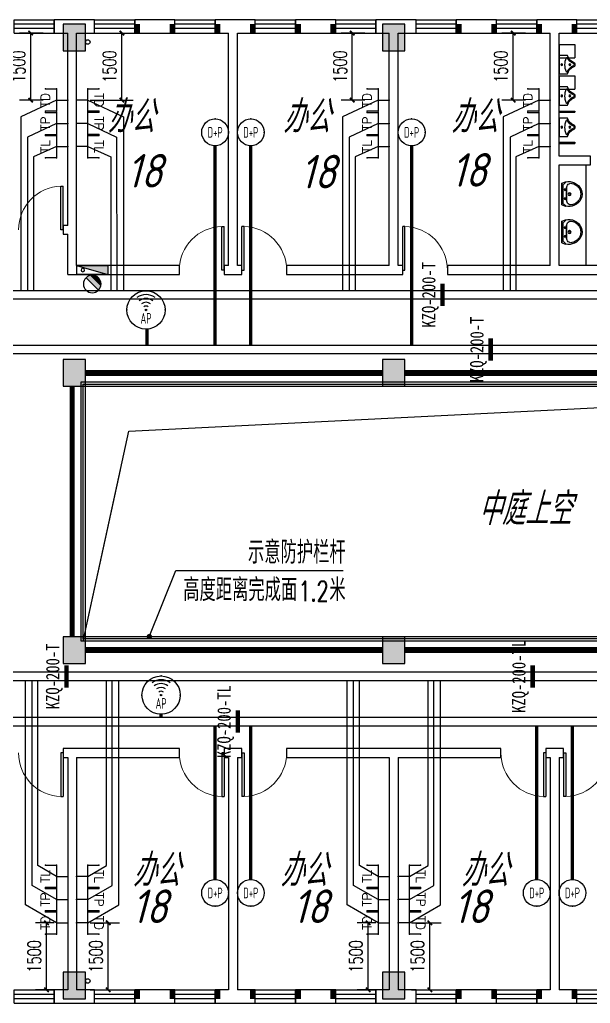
# Model space of a CAD drawing. Extents: x 1398449 to 2142961, y 256969 to 1032940.
# Drawn here: x 1561216 to 1573991, y 576258 to 598258 of the extents above; entities that cross this region are included whole.
import ezdxf
from ezdxf.enums import TextEntityAlignment as Align

# ---------------------------------------------------------------- set-up
doc = ezdxf.new("R2010")
doc.units = 0
doc.header["$LTSCALE"] = 1500
doc.header["$PDSIZE"] = 50
doc.linetypes.add('DASH', pattern=[0.35, 0.25, -0.1])
for name, color, linetype in [('1-建筑底图', 8, 'Continuous'), ('CABLETRAY_PDS', 6, 'Continuous'), ('EQUIP-通讯', 3, 'Continuous'), ('P-PROT-FIRH', 1, 'Continuous'), ('TEL_DIM', 3, 'Continuous'), ('WIRE-综合布线', 5, 'Continuous'), ('光纤点位', 3, 'Continuous'), ('内网桥架', 1, 'Continuous'), ('抗震支吊架', 2, 'Continuous'), ('构造柱', 6, 'Continuous'), ('水', 5, 'Continuous'), ('红机电话', 3, 'Continuous'), ('结构柱子', 253, 'Continuous'), ('蓝机电话', 3, 'Continuous')]:
    doc.layers.add(name, color=color, linetype=linetype)
doc.layers.add('内网线路', color=1, linetype='Continuous', lineweight=30)
doc.styles.add('_TCH_DIM', font='SIMPLEX', dxfattribs={"bigfont": 'GBCBIG'})
doc.styles.add('_TCH_DIM_T3', font='SIMPLEX', dxfattribs={"width": 0.705882, "bigfont": 'GBCBIG'})
doc.styles.add('_TEL_ATTDEF', font='GBENOR', dxfattribs={"width": 0.8, "height": 3, "bigfont": 'GBCBIG'})
doc.styles.add('_TEL_DIM', font='SIMPLEX', dxfattribs={"width": 0.8, "height": 3.5, "bigfont": 'HZTXT'})
doc.styles.add('kzcad', font='', dxfattribs={"width": 0.8})
doc.styles.get("Standard").update_dxf_attribs({"font": 'gbeitc.shx', "bigfont": 'gbcbig.shx'})
doc.styles.get('kzcad').set_extended_font_data('SimSun')
doc.linetypes.add('JIEDI', pattern='A,1.25,-0.25,0.25,-0.25,0.625,["/",Standard,S=0.6,R=0,X=0,Y=-0.3],0.625,-0.25,0.25,-0.25', length=4)
doc.dimstyles.new('_TCH_ARCH&&100', dxfattribs={"dimtxt": 297.5, "dimasz": 100, "dimexe": 250, "dimexo": 300, "dimgap": 126.25, "dimtad": 1, "dimdec": 0, "dimzin": 0, "dimdsep": 46, "dimtxsty": '_TCH_DIM_T3', "dimblk": 'ARCHTICK', "dimcen": 0.09, "dimclrt": 7, "dimazin": 2, "dimtfac": 1, "dimtdec": 0, "dimtix": 1, "dimtmove": 2, "dimatfit": 3, "dimfxl": 1, "dimtolj": 1, "dimtzin": 0, "dimarcsym": 0})

# ---------------------------------------------------------------- blocks, each defined once
blk = doc.blocks.new('gfhtyhtyhrer')
at = {"layer": '构造柱', "color": 0}
for points in [[(-377189, 1373678), (-377189, 1373478), (-377309, 1373678), (-377309, 1373478)], [(-376409, 1373678), (-376409, 1373478), (-376529, 1373678), (-376529, 1373478)], [(-375389, 1373678), (-375389, 1373478), (-375509, 1373678), (-375509, 1373478)], [(-374609, 1373678), (-374609, 1373478), (-374729, 1373678), (-374729, 1373478)], [(-373589, 1373678), (-373589, 1373478), (-373709, 1373678), (-373709, 1373478)], [(-372809, 1373678), (-372809, 1373478), (-372929, 1373678), (-372929, 1373478)], [(-369989, 1373678), (-369989, 1373478), (-370109, 1373678), (-370109, 1373478)], [(-369209, 1373678), (-369209, 1373478), (-369329, 1373678), (-369329, 1373478)], [(-368189, 1373678), (-368189, 1373478), (-368309, 1373678), (-368309, 1373478)], [(-367409, 1373678), (-367409, 1373478), (-367529, 1373678), (-367529, 1373478)], [(-377189, 1352078), (-377189, 1351878), (-377309, 1352078), (-377309, 1351878)], [(-376409, 1352078), (-376409, 1351878), (-376529, 1352078), (-376529, 1351878)], [(-375389, 1352078), (-375389, 1351878), (-375509, 1352078), (-375509, 1351878)], [(-374609, 1352078), (-374609, 1351878), (-374729, 1352078), (-374729, 1351878)], [(-373589, 1352078), (-373589, 1351878), (-373709, 1352078), (-373709, 1351878)], [(-372809, 1352078), (-372809, 1351878), (-372929, 1352078), (-372929, 1351878)], [(-369989, 1352078), (-369989, 1351878), (-370109, 1352078), (-370109, 1351878)], [(-369209, 1352078), (-369209, 1351878), (-369329, 1352078), (-369329, 1351878)], [(-368189, 1352078), (-368189, 1351878), (-368309, 1352078), (-368309, 1351878)], [(-367409, 1352078), (-367409, 1351878), (-367529, 1352078), (-367529, 1351878)]]:
    blk.add_solid(points, dxfattribs=at)
blk = doc.blocks.new('$TwtSys$00000483')
blk.add_line((-93, 93, 0), (93, -93, 0))
blk.add_circle((0, 0, 0), 131)
at = {"color": 0}
for points in [[(34, -127, 0), (-127, 34, 0), (93, -93, 0), (-93, 93, 0)], [(-34, -127, 0), (-127, -34, 0), (34, -127, 0), (-127, 34, 0)], [(-93, -93, 0), (-93, -93, 0), (-34, -127, 0), (-127, -34, 0)]]:
    blk.add_solid(points, dxfattribs=at)
at = {"flags": 9}
blk.add_attdef('A', (0, 0, 0), '', height=0.00524, dxfattribs=at)
blk = doc.blocks.new('A$C72020647')
at = {"layer": 'P-PROT-FIRH'}
blk.add_hatch(color=256, dxfattribs=at).paths.add_polyline_path([(0, 0), (700, 200), (700, 0)])
for p, q in [((700, 200), (0, 200)), ((0, 0), (0, 200)), ((0, 0), (700, 200)), ((0, 0), (700, 0)), ((700, 0), (700, 200))]:
    blk.add_line(p, q, dxfattribs=at)
blk.add_circle((140, 100), 40, dxfattribs=at)
at = {"layer": 'P-PROT-FIRH', "xscale": 1.5, "yscale": 1.5, "zscale": 1.5, "rotation": 90.00000000000001}
blk.add_blockref('$TwtSys$00000483', (350, 410), dxfattribs=at)
blk = doc.blocks.new('_E6')
for p, q in [((240, 0), (-240, 0)), ((-237, 0), (239, 0)), ((240, 0), (270, -79)), ((-213, -36), (-271, -91)), ((-240, 0), (-270, -79)), ((-179, -23), (181, -23)), ((141, -105), (-141, -105)), ((-141, -105), (141, -105)), ((217, -37), (274, -95))]:
    blk.add_line(p, q)
for centre, radius in [((-99, -65), 16.3), ((2, -172), 31.6), ((2, -172), 23), ((101, -65), 16.3)]:
    blk.add_circle(centre, radius)
for centre, radius, start, end in [((28, -152), 307, 166.1751, 244.7296), ((-141, -205), 100, 90, 190.5602), ((-179, -73), 50, 90, 133.181), ((-28, -152), 307, 297.0639, 13.8249), ((141, -205), 100, 349.4398, 90), ((181, -73), 50, 44.5607, 90), ((0, -179), 243, 190.5602, 349.4398), ((0, -201), 250, 245.8071, 296.4628), ((28, -152), 307, 266.589, 266.5936)]:
    blk.add_arc(centre, radius, start, end)
at = {"width": 0.8, "flags": 9}
for tag in ['XSIZE', 'YSIZE']:
    blk.add_attdef(tag, (0, 0), '', height=0.5, dxfattribs=at)
blk = doc.blocks.new('A$C16D95650')
at = {"layer": '结构柱子'}
h = blk.add_hatch(color=6, dxfattribs=at)
h.dxf.hatch_style = 1
h.paths.add_polyline_path([(43700, 36500), (43200, 36500), (43200, 35900), (43700, 35900)])
h = blk.add_hatch(color=6, dxfattribs=at)
h.dxf.hatch_style = 1
h.paths.add_polyline_path([(50850, 36500), (50350, 36500), (50350, 35900), (50850, 35900)])
h = blk.add_hatch(color=6, dxfattribs=at)
h.dxf.hatch_style = 1
h.paths.add_polyline_path([(43700, 29000), (43200, 29000), (43200, 28400), (43700, 28400)])
h = blk.add_hatch(color=6, dxfattribs=at)
h.dxf.hatch_style = 1
h.paths.add_polyline_path([(50350, 29000), (50350, 28400), (50850, 28400), (50850, 29000)])
h = blk.add_hatch(color=6, dxfattribs=at)
h.dxf.hatch_style = 1
h.paths.add_polyline_path([(43700, 22800), (43200, 22800), (43200, 22200), (43700, 22200)])
h = blk.add_hatch(color=6, dxfattribs=at)
h.dxf.hatch_style = 1
h.paths.add_polyline_path([(50850, 22800), (50350, 22800), (50350, 22200), (50850, 22200)])
h = blk.add_hatch(color=6, dxfattribs=at)
h.dxf.hatch_style = 1
h.paths.add_polyline_path([(43700, 15300), (43200, 15300), (43200, 14700), (43700, 14700)])
h = blk.add_hatch(color=6, dxfattribs=at)
h.dxf.hatch_style = 1
h.paths.add_polyline_path([(50850, 15300), (50350, 15300), (50350, 14700), (50850, 14700)])
at = {"layer": '结构柱子', "color": 6}
for points in [[(43700, 36500), (43200, 36500), (43200, 35900), (43700, 35900)], [(50850, 36500), (50350, 36500), (50350, 35900), (50850, 35900)], [(43700, 29000), (43200, 29000), (43200, 28400), (43700, 28400)], [(50850, 29000), (50350, 29000), (50350, 28400), (50850, 28400)], [(43700, 22800), (43200, 22800), (43200, 22200), (43700, 22200)], [(50850, 22800), (50350, 22800), (50350, 22200), (50850, 22200)], [(43700, 15300), (43200, 15300), (43200, 14700), (43700, 14700)], [(50850, 15300), (50350, 15300), (50350, 14700), (50850, 14700)]]:
    blk.add_lwpolyline(points, close=True, dxfattribs=at)
blk = doc.blocks.new('shui1')
at = {"layer": '水'}
for centre in [(493792, 185838), (493792, 164838)]:
    blk.add_circle(centre, 50, dxfattribs=at)
blk = doc.blocks.new('$DorLib2D$00000213')
at = {"color": 0, "linetype": 'DASH', "const_width": 0.02}
blk.add_lwpolyline([(0.5, 0), (-0.5, 0)], dxfattribs=at)
blk = doc.blocks.new('$TCHSYS$WIN2D')
for p, q in [((-0.5, 0.5), (0.5, 0.5)), ((-0.5, 0.5), (-0.5, -0.5)), ((0.5, 0.5), (0.5, -0.5)), ((0.5, 0.167), (-0.5, 0.167)), ((0.5, -0.167), (-0.5, -0.167)), ((-0.5, -0.5), (0.5, -0.5))]:
    blk.add_line(p, q)
blk = doc.blocks.new('$DorLib2D$00000001')
for p, q in [((0.45, 0.975), (0.5, 0.975)), ((0.45, 0), (0.45, 0.975)), ((0.5, 0), (0.5, 0.975)), ((0.5, 0), (0.45, 0))]:
    blk.add_line(p, q)
at = {"lineweight": 13}
blk.add_arc((0.475, 0), 0.975, 91.4693, 180, dxfattribs=at)
blk = doc.blocks.new('$lvtry$00000222')
at = {"color": 0, "elevation": 0}
blk.add_lwpolyline([(-205, -191), (-205, 0), (205, 0), (205, -191, 0.268068), (51, -323, -0.317765), (0, -360, -0.317765), (-51, -323, 0.268068)], format="xyb", close=True, dxfattribs=at)
at = {"color": 0}
for centre in [(0, -60, 0), (0, -242, 0)]:
    blk.add_circle(centre, 20, dxfattribs=at)
for centre, radius, start, end in [((-152, -175, 0), 10, 114.1084, 248.1394), ((5, -526, 0), 395, 66.6675, 114.1084), ((-243, -401, 0), 233, 19.2639, 68.1394), ((243, -401, 0), 233, 110.4941, 160.7361), ((158, -173, 0), 10, 290.4941, 66.6675), ((0, -316, 0), 24, 199.2639, 269.4998), ((0, -316, 0), 24, 270.5002, 340.7361)]:
    blk.add_arc(centre, radius, start, end, dxfattribs=at)
for p in [(0, -60, 0), (0, -242, 0)]:
    blk.add_point(p, dxfattribs=at)
blk = doc.blocks.new('1-三层建筑底图')
at = {"layer": '1-建筑底图'}
for p, q in [((43300, 36600), (42900, 36600)), ((42900, 36600), (42900, 36300)), ((43800, 36600), (43300, 36600)), ((43800, 36300), (43800, 36600)), ((45600, 36600), (44700, 36600)), ((44700, 36600), (44700, 36300)), ((45600, 36300), (45600, 36600)), ((46900, 36600), (46500, 36600)), ((46500, 36600), (46500, 36300)), ((47400, 36600), (46900, 36600)), ((47400, 36300), (47400, 36600)), ((49200, 36600), (48300, 36600)), ((48300, 36600), (48300, 36300)), ((49200, 36300), (49200, 36600)), ((50500, 36600), (50100, 36600)), ((50100, 36600), (50100, 36300)), ((51000, 36600), (50500, 36600)), ((51000, 36300), (51000, 36600)), ((52800, 36600), (51900, 36600)), ((51900, 36600), (51900, 36300)), ((52800, 36300), (52800, 36600)), ((54100, 36600), (53700, 36600)), ((53700, 36600), (53700, 36300)), ((54600, 36600), (54100, 36600)), ((54600, 36300), (54600, 36600)), ((42900, 36300), (43200, 36300)), ((43200, 32000), (43200, 36300)), ((43400, 36300), (43800, 36300)), ((43400, 31900), (43400, 36300)), ((44700, 36300), (45600, 36300)), ((46500, 36300), (46800, 36300)), ((46800, 31100), (46800, 36300)), ((47000, 31100), (47000, 36300)), ((47000, 36300), (47400, 36300)), ((48300, 36300), (49200, 36300)), ((50100, 36300), (50400, 36300)), ((50400, 31100), (50400, 36300)), ((50600, 31100), (50600, 36300)), ((50600, 36300), (51000, 36300)), ((51900, 36300), (52800, 36300)), ((53700, 36300), (54000, 36300)), ((54000, 33450), (54000, 36300)), ((54200, 33550), (54200, 36300)), ((54200, 36300), (54600, 36300)), ((54200, 36044.4), (54550, 36044.4)), ((54200, 36044.4), (54200, 35744.4)), ((54550, 36044.4), (54550, 35744.4)), ((54200, 35744.4), (54550, 35744.4)), ((54200, 35344.4), (54550, 35344.4)), ((54200, 35344.4), (54200, 35044.4)), ((54550, 35344.4), (54550, 35044.4)), ((54200, 35044.4), (54550, 35044.4)), ((54200, 34556.9), (54550, 34556.9)), ((54200, 34556.9), (54200, 34531.9)), ((54550, 34556.9), (54550, 34531.9)), ((54200, 34531.9), (54550, 34531.9)), ((54200, 33856.9), (54550, 33856.9)), ((54200, 33856.9), (54200, 33831.9)), ((54200, 33831.9), (54550, 33831.9)), ((54550, 33856.9), (54550, 33831.9)), ((54000, 31100), (54000, 33450)), ((54900, 33550), (54200, 33550)), ((54900, 33350), (54900, 33550)), ((54200, 31100), (54200, 33350)), ((54200, 33350), (54900, 33350)), ((43200, 32000), (43100, 32000)), ((43100, 32000), (43100, 31800)), ((43400, 31100), (43400, 31900)), ((43100, 31800), (43200, 31800)), ((43200, 30900), (43200, 31800)), ((45700, 31100), (43400, 31100)), ((45700, 30900), (45700, 31100)), ((46800, 31100), (46700, 31100)), ((46700, 31100), (46700, 30900)), ((47100, 31100), (47000, 31100)), ((47100, 30900), (47100, 31100)), ((50400, 31100), (48100, 31100)), ((48100, 31100), (48100, 30900)), ((50700, 31100), (50600, 31100)), ((50700, 30900), (50700, 31100)), ((54000, 31100), (51700, 31100)), ((51700, 31100), (51700, 30900)), ((55250, 31100), (54200, 31100)), ((43200, 30900), (45700, 30900)), ((46700, 30900), (46900, 30900)), ((46900, 30900), (47100, 30900)), ((48100, 30900), (50500, 30900)), ((50500, 30900), (50700, 30900)), ((51700, 30900), (54100, 30900)), ((54100, 30900), (55250, 30900)), ((45027.8, 22800), (45621.9, 24277.2)), ((45621.9, 24277.2), (49369.6, 24277.2)), ((43300, 20300), (43100, 20300)), ((43100, 20300), (43100, 20100)), ((45700, 20300), (43300, 20300)), ((45700, 20100), (45700, 20300)), ((46900, 20300), (46700, 20300)), ((46700, 20300), (46700, 20100)), ((47100, 20300), (46900, 20300)), ((47100, 20100), (47100, 20300)), ((50500, 20300), (48100, 20300)), ((48100, 20300), (48100, 20100)), ((52900, 20300), (50500, 20300)), ((52900, 20100), (52900, 20300)), ((54100, 20300), (53900, 20300)), ((53900, 20300), (53900, 20100)), ((54300, 20300), (54100, 20300)), ((54300, 20100), (54300, 20300)), ((43100, 20100), (43200, 20100)), ((43200, 20100), (43200, 14900)), ((43400, 20100), (43400, 14900)), ((43400, 20100), (45700, 20100)), ((46700, 20100), (46800, 20100)), ((46800, 20100), (46800, 14900)), ((47000, 20100), (47000, 14900)), ((47000, 20100), (47100, 20100)), ((48100, 20100), (50400, 20100)), ((50400, 20100), (50400, 14900)), ((50600, 20100), (50600, 14900)), ((50600, 20100), (52900, 20100)), ((53900, 20100), (54000, 20100)), ((54000, 20100), (54000, 14900)), ((54200, 20100), (54200, 14900)), ((54200, 20100), (54300, 20100)), ((43200, 14900), (42900, 14900)), ((42900, 14900), (42900, 14600)), ((43800, 14900), (43400, 14900)), ((43800, 14600), (43800, 14900)), ((45600, 14900), (44700, 14900)), ((44700, 14900), (44700, 14600)), ((45600, 14600), (45600, 14900)), ((46800, 14900), (46500, 14900)), ((46500, 14900), (46500, 14600)), ((47400, 14900), (47000, 14900)), ((47400, 14600), (47400, 14900)), ((49200, 14900), (48300, 14900)), ((48300, 14900), (48300, 14600)), ((49200, 14600), (49200, 14900)), ((50400, 14900), (50100, 14900)), ((50100, 14900), (50100, 14600)), ((51000, 14900), (50600, 14900)), ((51000, 14600), (51000, 14900)), ((52800, 14900), (51900, 14900)), ((51900, 14900), (51900, 14600)), ((52800, 14600), (52800, 14900)), ((54000, 14900), (53700, 14900)), ((53700, 14900), (53700, 14600)), ((54600, 14900), (54200, 14900)), ((54600, 14600), (54600, 14900)), ((42900, 14600), (43300, 14600)), ((43300, 14600), (43800, 14600)), ((44700, 14600), (45600, 14600)), ((46500, 14600), (46900, 14600)), ((46900, 14600), (47400, 14600)), ((48300, 14600), (49200, 14600)), ((50100, 14600), (50500, 14600)), ((50500, 14600), (51000, 14600)), ((51900, 14600), (52800, 14600)), ((53700, 14600), (54100, 14600)), ((54100, 14600), (54600, 14600))]:
    blk.add_line(p, q, dxfattribs=at)
for points in [[(54200, 33350), (54800, 33350), (54800, 31100), (54200, 31100)], [(43550, 22700), (44566.4, 27393.8), (64650, 28400)], [(43550, 22700), (44380, 26533.2)]]:
    blk.add_lwpolyline(points, dxfattribs=at)
for points in [[(64650, 22700), (43500, 22700), (43500, 28500), (64650, 28500)], [(64600, 22750), (43550, 22750), (43550, 28450), (64600, 28450)], [(64550, 22800), (43600, 22800), (43600, 28400), (64550, 28400)]]:
    blk.add_lwpolyline(points, close=True, dxfattribs=at)
at = {"layer": '1-建筑底图', "const_width": 60}
blk.add_lwpolyline([(45016.6, 22772.2, 1), (45039, 22827.8, 1)], format="xyb", close=True, dxfattribs=at)
at = {"layer": '1-建筑底图'}
for name, p, xscale, yscale, zscale in [('$TCHSYS$WIN2D', (42450, 36450), 900, -300, 900), ('$TCHSYS$WIN2D', (44250, 36450), 900, -300, 900), ('$TCHSYS$WIN2D', (46050, 36450), 900, -300, 900), ('$TCHSYS$WIN2D', (47850, 36450), 900, -300, 900), ('$TCHSYS$WIN2D', (49650, 36450), 900, -300, 900), ('$TCHSYS$WIN2D', (51450, 36450), 900, -300, 900), ('$TCHSYS$WIN2D', (53250, 36450), 900, -300, 900), ('$TCHSYS$WIN2D', (55050, 36450), 900, -300, 900), ('$DorLib2D$00000001', (42600, 31900), 1000, 1000, 1000), ('$DorLib2D$00000001', (46200, 31000), 1000, 1000, 1000), ('$DorLib2D$00000001', (47600, 31000), -1000, 1000, -1000), ('$DorLib2D$00000001', (51200, 31000), -1000, 1000, -1000), ('$DorLib2D$00000001', (42600, 20200), 1000, -1000, 1000), ('$DorLib2D$00000001', (46200, 20200), 1000, -1000, 1000), ('$DorLib2D$00000001', (47600, 20200), -1000, -1000, -1000), ('$TCHSYS$WIN2D', (42450, 14750), 900, -300, 900), ('$TCHSYS$WIN2D', (44250, 14750), 900, -300, 900), ('$TCHSYS$WIN2D', (46050, 14750), 900, -300, 900), ('$TCHSYS$WIN2D', (47850, 14750), 900, -300, 900), ('$TCHSYS$WIN2D', (49650, 14750), 900, -300, 900), ('$TCHSYS$WIN2D', (51450, 14750), 900, -300, 900), ('$TCHSYS$WIN2D', (53250, 14750), 900, -300, 900), ('$TCHSYS$WIN2D', (55050, 14750), 900, -300, 900)]:
    blk.add_blockref(name, p, dxfattribs=dict(at, xscale=xscale, yscale=yscale, zscale=zscale))
for name, p in [('gfhtyhtyhrer', (422009.4, -1337177.6)), ('A$C16D95650', (-100, 0)), ('shui1', (-450141.7, -149737.7))]:
    blk.add_blockref(name, p, dxfattribs=at)
at = {"layer": '1-建筑底图', "yscale": -1, "rotation": 270.000000000788}
for p in [(54200, 35594.4, 0), (54200, 34894.4, 0), (54200, 34194.4, 0)]:
    blk.add_blockref('$lvtry$00000222', p, dxfattribs=at)
at = {"layer": '1-建筑底图', "xscale": -1}
for name, p, rotation in [('_E6', (54264.4, 32700), 90), ('_E6', (54264.4, 31852.4), 90), ('A$C72020647', (43400, 31100), 180)]:
    blk.add_blockref(name, p, dxfattribs=dict(at, rotation=rotation))
at = {"layer": '1-建筑底图'}
for name, p, xscale, yscale, zscale, rotation in [('$DorLib2D$00000213', (46925, 28700), 6650, -6650, 100, 2.814413246623434e-05), ('$DorLib2D$00000213', (54100, 28700), 6700, -6700, 100, 2.814413246623434e-05), ('$DorLib2D$00000213', (43300, 25600), 5600, -5600, 100, 90.00002814413247), ('$DorLib2D$00000213', (46925, 22500), 6650, -6650, 100, 2.814413246623434e-05), ('$DorLib2D$00000213', (54100, 22500), 6700, -6700, 100, 2.814413246623434e-05), ('$DorLib2D$00000001', (53400, 20200), -1000, 1000, -1000, 180), ('$DorLib2D$00000001', (54800, 20200), 1000, 1000, 1000, 180.0000000006448)]:
    blk.add_blockref(name, p, dxfattribs=dict(at, xscale=xscale, yscale=yscale, zscale=zscale, rotation=rotation))
for s, height, p in [('办公', 723.4, (44091.4, 34068.8)), ('办公', 723.4, (48018.5, 34068.8)), ('办公', 723.4, (51784.9, 34068.8)), ('18', 750, (44516.4, 32845.3)), ('18', 750, (48402.3, 32827)), ('18', 750, (51782.1, 32864.8)), ('中庭上空', 723.4, (52388.5, 25299.2)), ('办公', 723.4, (44657.3, 17213.3)), ('办公', 723.4, (47959.7, 17213.3)), ('办公', 723.4, (52013.6, 17213.3)), ('18', 750, (44633.1, 16395.7)), ('18', 750, (48233.1, 16395.7)), ('18', 750, (51833.1, 16395.7))]:
    blk.add_text(s, height=height, dxfattribs=at).set_placement(p)
at = {"layer": '1-建筑底图', "style": '_TCH_DIM'}
for s, height, p in [('示意防护栏杆', 506.38, (47236, 24434.7)), ('高度距离完成面', 506.38, (45786.5, 23594.7)), ('米', 506.4, (49056.8, 23594.7))]:
    blk.add_text(s, height=height, dxfattribs=at).set_placement(p)
at = {"layer": '1-建筑底图', "style": '_TCH_DIM', "width": 0.705882}
blk.add_text('1.2', height=446.25, dxfattribs=at).set_placement((48366.8, 23594.7))
blk = doc.blocks.new('$equip_U$00000091(win7-PC-hzk)')
for radius in [0.714, 0.0272]:
    blk.add_circle((0, 0), radius)
for radius in [0.571, 0.428, 0.285, 0.143]:
    blk.add_arc((0, 0), radius, 53.7049, 126.2951)
for p in [(0, 0.714), (-0.714, 0), (0.714, 0), (0, -0.714)]:
    blk.add_point(p)
at = {"color": 7, "style": '_TEL_DIM', "flags": 1}
for tag in ['A', 'REMARK']:
    blk.add_attdef(tag, text='', height=0.00002, dxfattribs=at).set_placement((0, 0), align=Align.MIDDLE_CENTER)
at = {"color": 7, "style": '_TEL_DIM', "width": 0.7}
blk.add_attdef('$TEXT$', text='', height=0.4, dxfattribs=at).set_placement((0, -0.31), align=Align.MIDDLE_CENTER)
blk = doc.blocks.new('$equip_U$00000080(win7-PC-hzk)')
blk.add_circle((0, 0.5), 0.5)
for p in [(0, 0.999), (-0.5, 0.5), (0.5, 0.5)]:
    blk.add_point(p)
at = {"color": 7, "style": '_TEL_DIM', "width": 0.7}
blk.add_attdef('$TEXT$', text='', height=0.4, dxfattribs=at).set_placement((0, 0.5), align=Align.MIDDLE_CENTER)
at = {"color": 7, "style": '_TEL_DIM', "flags": 1}
for tag in ['A', 'REMARK']:
    blk.add_attdef(tag, text='', height=0.00002, dxfattribs=at).set_placement((0, 0), align=Align.MIDDLE_CENTER)
blk = doc.blocks.new('$equip$00001867')
for p, q in [((-0.5, 0.499), (-0.5, 0.999)), ((0.5, 0.999), (0.5, 0.499)), ((0.5, 0.499), (-0.5, 0.499)), ((0, 0.5), (0, 0))]:
    blk.add_line(p, q)
for p in [(-0.5, 0.999), (0.5, 0.999), (-0.5, 0.499), (0.5, 0.499), (0, 0)]:
    blk.add_point(p)
at = {"color": 7, "style": '_TEL_DIM'}
blk.add_attdef('$TEXT$', text='', height=0.4, dxfattribs=at).set_placement((0, 0.999), align=Align.MIDDLE_CENTER)
at = {"color": 7, "style": '_TEL_DIM', "flags": 1}
blk.add_attdef('A', text='', height=0.00002, dxfattribs=at).set_placement((0, 0), align=Align.MIDDLE_CENTER)
blk = doc.blocks.new('$equip$00002670')
for p, q in [((-0.5, 0.499), (-0.5, 0.999)), ((0.5, 0.999), (0.5, 0.499)), ((0.5, 0.499), (-0.5, 0.499)), ((0, 0.5), (0, 0))]:
    blk.add_line(p, q)
for p in [(-0.5, 0.999), (0.5, 0.999), (-0.5, 0.499), (0.5, 0.499), (0, 0)]:
    blk.add_point(p)
at = {"color": 7, "style": '_TEL_DIM'}
blk.add_attdef('$TEXT$', text='', height=0.4, dxfattribs=at).set_placement((0, 0.999), align=Align.MIDDLE_CENTER)
at = {"color": 7, "style": '_TEL_DIM', "flags": 1}
blk.add_attdef('A', text='', height=0.000025, dxfattribs=at).set_placement((0, 0), align=Align.MIDDLE_CENTER)
blk = doc.blocks.new('_ArchTick')
at = {"color": 0, "linetype": 'ByBlock', "const_width": 0.4}
blk.add_lwpolyline([(-0.5, -0.5), (0.5, 0.5)], dxfattribs=at)
blk = doc.blocks.new('*D1131')
at = {"layer": 'Defpoints', "color": 0, "transparency": 16777216}
for p in [(1561818, 578058), (1562291, 578058), (1562291, 576558)]:
    blk.add_point(p, dxfattribs=at)
at = {"layer": 'TEL_DIM', "color": 0, "lineweight": -2, "transparency": 16777216}
for p, q in [((1561991, 578058), (1561568, 578058)), ((1561818, 576558), (1561818, 578058)), ((1561991, 576558), (1561568, 576558))]:
    blk.add_line(p, q, dxfattribs=at)
at = {"layer": 'TEL_DIM', "color": 0, "lineweight": -2, "transparency": 16777216, "xscale": 100, "yscale": 100, "zscale": 100}
for p, rotation in [((1561818, 578058), 90), ((1561818, 576558), 270)]:
    blk.add_blockref('_ArchTick', p, dxfattribs=dict(at, rotation=rotation))
at = {"layer": 'TEL_DIM', "color": 7, "transparency": 16777216, "insert": (1561543, 577308), "char_height": 297.5, "attachment_point": 5, "rotation": 90, "style": '_TCH_DIM_T3'}
blk.add_mtext('\\A1;1500', dxfattribs=at)
blk = doc.blocks.new('*D1139')
at = {"layer": 'Defpoints', "color": 0, "transparency": 16777216}
for p in [(1562491, 578058), (1563199, 578058), (1562491, 576558)]:
    blk.add_point(p, dxfattribs=at)
at = {"layer": 'TEL_DIM', "color": 0, "lineweight": -2, "transparency": 16777216}
for p, q in [((1562791, 578058), (1563449, 578058)), ((1563199, 576558), (1563199, 578058)), ((1562791, 576558), (1563449, 576558))]:
    blk.add_line(p, q, dxfattribs=at)
at = {"layer": 'TEL_DIM', "color": 0, "lineweight": -2, "transparency": 16777216, "xscale": 100, "yscale": 100, "zscale": 100}
for p, rotation in [((1563199, 578058), 90), ((1563199, 576558), 270)]:
    blk.add_blockref('_ArchTick', p, dxfattribs=dict(at, rotation=rotation))
at = {"layer": 'TEL_DIM', "color": 7, "transparency": 16777216, "insert": (1562924, 577308), "char_height": 297.5, "attachment_point": 5, "rotation": 90, "style": '_TCH_DIM_T3'}
blk.add_mtext('\\A1;1500', dxfattribs=at)
blk = doc.blocks.new('*D1155')
at = {"layer": 'Defpoints', "color": 0, "transparency": 16777216}
for p in [(1569018, 578058), (1569491, 578058), (1569491, 576558)]:
    blk.add_point(p, dxfattribs=at)
at = {"layer": 'TEL_DIM', "color": 0, "lineweight": -2, "transparency": 16777216}
for p, q in [((1569191, 578058), (1568768, 578058)), ((1569018, 576558), (1569018, 578058)), ((1569191, 576558), (1568768, 576558))]:
    blk.add_line(p, q, dxfattribs=at)
at = {"layer": 'TEL_DIM', "color": 0, "lineweight": -2, "transparency": 16777216, "xscale": 100, "yscale": 100, "zscale": 100}
for p, rotation in [((1569018, 578058), 90), ((1569018, 576558), 270)]:
    blk.add_blockref('_ArchTick', p, dxfattribs=dict(at, rotation=rotation))
at = {"layer": 'TEL_DIM', "color": 7, "transparency": 16777216, "insert": (1568743, 577308), "char_height": 297.5, "attachment_point": 5, "rotation": 90, "style": '_TCH_DIM_T3'}
blk.add_mtext('\\A1;1500', dxfattribs=at)
blk = doc.blocks.new('*D1156')
at = {"layer": 'Defpoints', "color": 0, "transparency": 16777216}
for p in [(1569691, 578058), (1570399, 578058), (1569691, 576558)]:
    blk.add_point(p, dxfattribs=at)
at = {"layer": 'TEL_DIM', "color": 0, "lineweight": -2, "transparency": 16777216}
for p, q in [((1569991, 578058), (1570649, 578058)), ((1570399, 576558), (1570399, 578058)), ((1569991, 576558), (1570649, 576558))]:
    blk.add_line(p, q, dxfattribs=at)
at = {"layer": 'TEL_DIM', "color": 0, "lineweight": -2, "transparency": 16777216, "xscale": 100, "yscale": 100, "zscale": 100}
for p, rotation in [((1570399, 578058), 90), ((1570399, 576558), 270)]:
    blk.add_blockref('_ArchTick', p, dxfattribs=dict(at, rotation=rotation))
at = {"layer": 'TEL_DIM', "color": 7, "transparency": 16777216, "insert": (1570124, 577308), "char_height": 297.5, "attachment_point": 5, "rotation": 90, "style": '_TCH_DIM_T3'}
blk.add_mtext('\\A1;1500', dxfattribs=at)
blk = doc.blocks.new('*D1168')
at = {"layer": 'Defpoints', "color": 0, "transparency": 16777216}
for p in [(1572263, 597958), (1572841, 597958), (1572841, 596458)]:
    blk.add_point(p, dxfattribs=at)
at = {"layer": 'TEL_DIM', "color": 0, "lineweight": -2, "transparency": 16777216}
for p, q in [((1572541, 597958), (1572013, 597958)), ((1572263, 596458), (1572263, 597958)), ((1572541, 596458), (1572013, 596458))]:
    blk.add_line(p, q, dxfattribs=at)
at = {"layer": 'TEL_DIM', "color": 0, "lineweight": -2, "transparency": 16777216, "xscale": 100, "yscale": 100, "zscale": 100}
for p, rotation in [((1572263, 597958), 90), ((1572263, 596458), 270)]:
    blk.add_blockref('_ArchTick', p, dxfattribs=dict(at, rotation=rotation))
at = {"layer": 'TEL_DIM', "color": 7, "transparency": 16777216, "insert": (1571988, 597208), "char_height": 297.5, "attachment_point": 5, "rotation": 90, "style": '_TCH_DIM_T3'}
blk.add_mtext('\\A1;1500', dxfattribs=at)
blk = doc.blocks.new('*D1169')
at = {"layer": 'Defpoints', "color": 0, "transparency": 16777216}
for p in [(1568663, 597958), (1569241, 597958), (1569241, 596458)]:
    blk.add_point(p, dxfattribs=at)
at = {"layer": 'TEL_DIM', "color": 0, "lineweight": -2, "transparency": 16777216}
for p, q in [((1568941, 597958), (1568413, 597958)), ((1568663, 596458), (1568663, 597958)), ((1568941, 596458), (1568413, 596458))]:
    blk.add_line(p, q, dxfattribs=at)
at = {"layer": 'TEL_DIM', "color": 0, "lineweight": -2, "transparency": 16777216, "xscale": 100, "yscale": 100, "zscale": 100}
for p, rotation in [((1568663, 597958), 90), ((1568663, 596458), 270)]:
    blk.add_blockref('_ArchTick', p, dxfattribs=dict(at, rotation=rotation))
at = {"layer": 'TEL_DIM', "color": 7, "transparency": 16777216, "insert": (1568388, 597208), "char_height": 297.5, "attachment_point": 5, "rotation": 90, "style": '_TCH_DIM_T3'}
blk.add_mtext('\\A1;1500', dxfattribs=at)
blk = doc.blocks.new('*D1174')
at = {"layer": 'Defpoints', "color": 0, "transparency": 16777216}
for p in [(1562491, 597958), (1563505, 597958), (1562491, 596458)]:
    blk.add_point(p, dxfattribs=at)
at = {"layer": 'TEL_DIM', "color": 0, "lineweight": -2, "transparency": 16777216}
for p, q in [((1562791, 597958), (1563755, 597958)), ((1563505, 596458), (1563505, 597958)), ((1562791, 596458), (1563755, 596458))]:
    blk.add_line(p, q, dxfattribs=at)
at = {"layer": 'TEL_DIM', "color": 0, "lineweight": -2, "transparency": 16777216, "xscale": 100, "yscale": 100, "zscale": 100}
for p, rotation in [((1563505, 597958), 90), ((1563505, 596458), 270)]:
    blk.add_blockref('_ArchTick', p, dxfattribs=dict(at, rotation=rotation))
at = {"layer": 'TEL_DIM', "color": 7, "transparency": 16777216, "insert": (1563230, 597208), "char_height": 297.5, "attachment_point": 5, "rotation": 90, "style": '_TCH_DIM_T3'}
blk.add_mtext('\\A1;1500', dxfattribs=at)
blk = doc.blocks.new('*D1175')
at = {"layer": 'Defpoints', "color": 0, "transparency": 16777216}
for p in [(1561463, 597958), (1562041, 597958), (1562041, 596458)]:
    blk.add_point(p, dxfattribs=at)
at = {"layer": 'TEL_DIM', "color": 0, "lineweight": -2, "transparency": 16777216}
for p, q in [((1561741, 597958), (1561213, 597958)), ((1561463, 596458), (1561463, 597958)), ((1561741, 596458), (1561213, 596458))]:
    blk.add_line(p, q, dxfattribs=at)
at = {"layer": 'TEL_DIM', "color": 0, "lineweight": -2, "transparency": 16777216, "xscale": 100, "yscale": 100, "zscale": 100}
for p, rotation in [((1561463, 597958), 90), ((1561463, 596458), 270)]:
    blk.add_blockref('_ArchTick', p, dxfattribs=dict(at, rotation=rotation))
at = {"layer": 'TEL_DIM', "color": 7, "transparency": 16777216, "insert": (1561188, 597208), "char_height": 297.5, "attachment_point": 5, "rotation": 90, "style": '_TCH_DIM_T3'}
blk.add_mtext('\\A1;1500', dxfattribs=at)

msp = doc.modelspace()

# ---------------------------------------------------------------- linework, layer by layer
at = {"layer": 'CABLETRAY_PDS'}
for p, q in [((1536341, 590980.8), (1592141, 590980.8)), ((1592141, 590780.8), (1536341, 590780.8)), ((1554087.5, 582657.6), (1592141, 582657.6)), ((1592141, 582457.6), (1554087.5, 582457.6))]:
    msp.add_line(p, q, dxfattribs=at)
at = {"layer": 'WIRE-综合布线', "linetype": 'Continuous', "const_width": 75}
for points in [[(1565591.3, 590980.8), (1565591.3, 595437.9)], [(1566390.7, 590980.8), (1566390.7, 595437.9)], [(1569990.7, 590980.8), (1569990.7, 595437.9)], [(1564067.8, 590980.8), (1564067.8, 591337.5)], [(1564382.7, 582657.6), (1564382.7, 582722.5)], [(1565591.3, 579027.3), (1565591.3, 582457.6)], [(1566390.7, 579027.3), (1566390.7, 582457.6)], [(1572791.3, 579027.3), (1572791.3, 582457.6)], [(1573590.6, 579027.3), (1573590.6, 582457.6)]]:
    msp.add_lwpolyline(points, dxfattribs=at)
at = {"layer": '内网桥架'}
for p, q in [((1536202.5, 592203.1), (1591009.1, 592203.1)), ((1591009.1, 592003.1), (1536202.5, 592003.1)), ((1551229.9, 583669.3), (1591009.1, 583669.3)), ((1591009.1, 583469.3), (1551229.9, 583469.3))]:
    msp.add_line(p, q, dxfattribs=at)
at = {"layer": '内网线路'}
for points in [[(1562041.5, 596457.6), (1561241.4, 596083.5), (1561241.4, 592203.1)], [(1562740.2, 596457.6), (1563540.5, 596083.9), (1563542.4, 592203.4)], [(1569241.5, 596457.6), (1568441.4, 596083.5), (1568441.4, 592203.1)], [(1572841.5, 596457.6), (1572041.4, 596083.5), (1572041.4, 592203.1)], [(1562041.5, 595933.9), (1561394.4, 595630), (1561394.4, 592203.1)], [(1562740.5, 595933.9), (1563387.7, 595630.3), (1563389.4, 592203.4)], [(1569241.5, 595933.9), (1568594.4, 595630), (1568594.4, 592203.1)], [(1572841.5, 595933.9), (1572194.4, 595630), (1572194.4, 592203.1)], [(1562041.5, 595419.3), (1561525.5, 595187.1), (1561525.5, 592203.1)], [(1562740.7, 595419.3), (1563256.9, 595187.3), (1563258.3, 592203.3)], [(1569241.5, 595419.3), (1568725.5, 595187.1), (1568725.5, 592203.1)], [(1572841.5, 595419.3), (1572325.5, 595187.1), (1572325.5, 592203.1)], [(1562041.5, 578057.6), (1561344.9, 578462), (1561344.9, 583469.3)], [(1562041.5, 578577.6), (1561492.6, 578891.8), (1561492.6, 583469.3)], [(1562041.5, 579095.9), (1561623.6, 579339), (1561623.6, 583469.3)], [(1562740.5, 579095.9), (1563158.4, 579339), (1563158.4, 583469.3)], [(1562740.5, 578577.6), (1563289.4, 578891.8), (1563289.4, 583469.3)], [(1562740.5, 578057.6), (1563437, 578462), (1563437, 583469.3)], [(1569241.5, 578057.6), (1568544.9, 578462), (1568544.9, 583469.3)], [(1569241.5, 578577.6), (1568692.6, 578891.8), (1568692.6, 583469.3)], [(1569241.5, 579095.9), (1568823.6, 579339), (1568823.6, 583469.3)], [(1569940.5, 579095.9), (1570358.4, 579339), (1570358.4, 583469.3)], [(1569940.5, 578577.6), (1570489.4, 578891.8), (1570489.4, 583469.3)], [(1569940.5, 578057.6), (1570637, 578462), (1570637, 583469.3)]]:
    msp.add_lwpolyline(points, dxfattribs=at)
at = {"layer": '抗震支吊架', "color": 5, "const_width": 100}
for points in [[(1570681.6, 591853.1), (1570681.6, 592353.1)], [(1562264.5, 583319.3), (1562264.5, 583819.3)], [(1572699.1, 583319.3), (1572699.1, 583819.3)]]:
    msp.add_lwpolyline(points, dxfattribs=at)
at = {"layer": '抗震支吊架', "color": 2, "const_width": 100}
for points in [[(1571759.2, 590630.8), (1571759.2, 591130.8)], [(1566099.7, 582307.6), (1566099.7, 582807.6)]]:
    msp.add_lwpolyline(points, dxfattribs=at)

# ---------------------------------------------------------------- block references
at = {"layer": '1-建筑底图', "linetype": 'JIEDI'}
msp.add_blockref('1-三层建筑底图', (1519091, 561657.6), dxfattribs=at)
at = {"layer": 'EQUIP-通讯', "linetype": 'JIEDI'}
ref = msp.add_blockref('$equip_U$00000080(win7-PC-hzk)', (1565291.6, 595737.6), dxfattribs=dict(at, xscale=600, yscale=600, zscale=600, rotation=269.9999999999999))
ref.add_attrib('$TEXT$', 'D+P', dxfattribs={"layer": '0', "color": 7, "height": 240, "style": '_TEL_ATTDEF', "width": 0.7}).set_placement((1565591.3, 595737.6), align=Align.MIDDLE_CENTER)
ref = msp.add_blockref('$equip_U$00000080(win7-PC-hzk)', (1566091, 595737.6), dxfattribs=dict(at, xscale=600, yscale=600, zscale=600, rotation=269.9999999999999))
ref.add_attrib('$TEXT$', 'D+P', dxfattribs={"layer": '0', "color": 7, "height": 240, "style": '_TEL_ATTDEF', "width": 0.7}).set_placement((1566390.7, 595737.6), align=Align.MIDDLE_CENTER)
ref = msp.add_blockref('$equip_U$00000080(win7-PC-hzk)', (1569691, 595737.6), dxfattribs=dict(at, xscale=600, yscale=600, zscale=600, rotation=269.9999999999999))
ref.add_attrib('$TEXT$', 'D+P', dxfattribs={"layer": '0', "color": 7, "height": 240, "style": '_TEL_ATTDEF', "width": 0.7}).set_placement((1569990.7, 595737.6), align=Align.MIDDLE_CENTER)
ref = msp.add_blockref('$equip_U$00000091(win7-PC-hzk)', (1564044.5, 591765.1), dxfattribs=dict(at, xscale=600, yscale=600, zscale=600))
ref.add_attrib('$TEXT$', 'AP', dxfattribs={"layer": '0', "color": 7, "height": 240, "style": '_TEL_ATTDEF', "width": 0.7}).set_placement((1564044.5, 591578.9), align=Align.MIDDLE_CENTER)
ref = msp.add_blockref('$equip_U$00000091(win7-PC-hzk)', (1564382.7, 583150.8), dxfattribs=dict(at, xscale=600, yscale=600, zscale=600))
ref.add_attrib('$TEXT$', 'AP', dxfattribs={"layer": '0', "color": 7, "height": 240, "style": '_TEL_ATTDEF', "width": 0.7}).set_placement((1564382.7, 582964.5), align=Align.MIDDLE_CENTER)
ref = msp.add_blockref('$equip_U$00000080(win7-PC-hzk)', (1565291.6, 578727.6), dxfattribs=dict(at, xscale=600, yscale=600, zscale=600, rotation=269.9999999999999))
ref.add_attrib('$TEXT$', 'D+P', dxfattribs={"layer": '0', "color": 7, "height": 240, "style": '_TEL_ATTDEF', "width": 0.7}).set_placement((1565591.3, 578727.6), align=Align.MIDDLE_CENTER)
ref = msp.add_blockref('$equip_U$00000080(win7-PC-hzk)', (1566690.4, 578727.6), dxfattribs=dict(at, xscale=600, yscale=600, zscale=600, rotation=89.99999999999984))
ref.add_attrib('$TEXT$', 'D+P', dxfattribs={"layer": '0', "color": 7, "height": 240, "style": '_TEL_ATTDEF', "width": 0.7}).set_placement((1566390.7, 578727.6), align=Align.MIDDLE_CENTER)
ref = msp.add_blockref('$equip_U$00000080(win7-PC-hzk)', (1572491.6, 578727.6), dxfattribs=dict(at, xscale=600, yscale=600, zscale=600, rotation=269.9999999999997))
ref.add_attrib('$TEXT$', 'D+P', dxfattribs={"layer": '0', "color": 7, "height": 240, "style": '_TEL_ATTDEF', "width": 0.7}).set_placement((1572791.3, 578727.6), align=Align.MIDDLE_CENTER)
ref = msp.add_blockref('$equip_U$00000080(win7-PC-hzk)', (1573890.3, 578727.6), dxfattribs=dict(at, xscale=600, yscale=600, zscale=600, rotation=90.00000000000017))
ref.add_attrib('$TEXT$', 'D+P', dxfattribs={"layer": '0', "color": 7, "height": 240, "style": '_TEL_ATTDEF', "width": 0.7}).set_placement((1573590.6, 578727.6), align=Align.MIDDLE_CENTER)
at = {"layer": '光纤点位', "xscale": 500, "yscale": 500, "zscale": 500}
for p, rotation in [((1562291, 596457.6), 90), ((1562491, 596457.6), 270), ((1569491, 596457.6), 90), ((1573091, 596457.6), 90), ((1562291, 578057.6), 90), ((1562491, 578057.6), 270), ((1569491, 578057.6), 90), ((1569691, 578057.6), 270)]:
    msp.add_blockref('$equip$00002670', p, dxfattribs=dict(at, rotation=rotation)).add_auto_attribs({'$TEXT$': 'TD'})
at = {"layer": '红机电话', "xscale": 500, "yscale": 500, "zscale": 500}
for p, rotation in [((1562291, 595933.9), 90), ((1562491, 595937.6), 270), ((1569491, 595933.9), 90), ((1573091, 595933.9), 90), ((1562291, 578577.6), 90), ((1562491, 578577.6), 270), ((1569491, 578577.6), 90), ((1569691, 578577.6), 270)]:
    msp.add_blockref('$equip$00001867', p, dxfattribs=dict(at, rotation=rotation)).add_auto_attribs({'$TEXT$': 'TP'})
at = {"layer": '蓝机电话', "xscale": 500, "yscale": 500, "zscale": 500}
for p, rotation in [((1562291, 595419.3), 90), ((1562491, 595419.3), 270), ((1569491, 595419.3), 90), ((1573091, 595419.3), 90), ((1562291, 579095.9), 90), ((1562491, 579095.9), 270), ((1569491, 579095.9), 90), ((1569691, 579095.9), 270)]:
    msp.add_blockref('$equip$00001867', p, dxfattribs=dict(at, rotation=rotation)).add_auto_attribs({'$TEXT$': 'TL'})

# ---------------------------------------------------------------- texts
at = {"layer": '抗震支吊架', "color": 5, "style": 'kzcad', "width": 0.8}
for s, p in [('KZQ-200-T', (1570521.6, 592103.1)), ('KZQ-200-TL', (1572539.1, 583569.3)), ('KZQ-200-T', (1562104.5, 583569.3))]:
    msp.add_text(s, height=300, rotation=89.88539, dxfattribs=at).set_placement(p, align=Align.CENTER)
at = {"layer": '抗震支吊架', "color": 2, "style": 'kzcad', "width": 0.8}
for s, p in [('KZQ-200-T', (1571599.2, 590880.8)), ('KZQ-200-TL', (1565939.7, 582557.6))]:
    msp.add_text(s, height=300, rotation=89.88539, dxfattribs=at).set_placement(p, align=Align.CENTER)

# ---------------------------------------------------------------- dimensions: what is measured, and where the dimension line sits
at = {"layer": 'TEL_DIM'}
for p1, p2, distance, picture, middle in [((1562041.5, 596457.6), (1562041.5, 597957.6), 578.5, '*D1175', (1561188, 597207.6)), ((1562491, 596457.6), (1562491, 597957.6), -1014, '*D1174', (1563229.9, 597207.6)), ((1569241.5, 596457.6), (1569241.5, 597957.6), 578.5, '*D1169', (1568388, 597207.6)), ((1572841.5, 596457.6), (1572841.5, 597957.6), 578.5, '*D1168', (1571988, 597207.6)), ((1562291, 576557.6), (1562291, 578057.6), 473.5, '*D1131', (1561542.5, 577307.6)), ((1562491, 576557.6), (1562491, 578057.6), -708, '*D1139', (1562924, 577307.6)), ((1569491, 576557.6), (1569491, 578057.6), 473.5, '*D1155', (1568742.5, 577307.6)), ((1569691, 576557.6), (1569691, 578057.6), -708, '*D1156', (1570124, 577307.6))]:
    dim = msp.add_aligned_dim(p1=p1, p2=p2, distance=distance, dimstyle='_TCH_ARCH&&100', dxfattribs=at)
    dim.commit()
    dim.dimension.update_dxf_attribs({"geometry": picture, "text_midpoint": middle})

doc.saveas('drawing.dxf')
